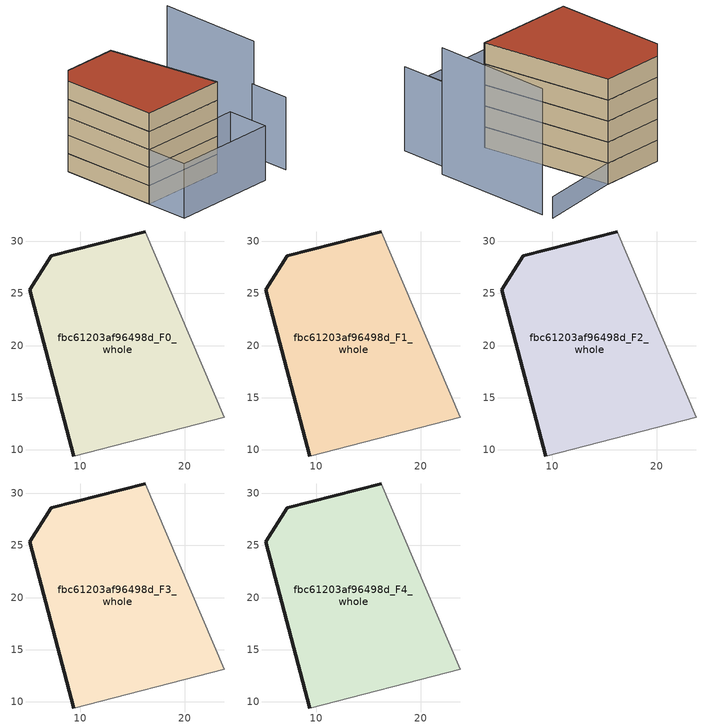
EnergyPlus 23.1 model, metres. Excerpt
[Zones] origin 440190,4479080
fbc61203af96498d_F0_whole
 floor ground (EU_floor_Construction): 23.78,13.13 16.2,30.88 7.23,28.58 5.17,25.36 9.36,9.42 z0
 wall outside (EU_wall_Construction): 9.36,9.42 5.17,25.36 7.23,28.58 16.2,30.88 z0:3
 wall adiabatic (EU_wall_Construction): 16.2,30.88 23.78,13.13 9.36,9.42 z0:3
fbc61203af96498d_F1_whole
 floor to fbc61203af96498d_F0_whole (EU_floor_Construction): 23.77,13.13 16.2,30.88 7.23,28.58 5.17,25.36 9.36,9.42 z3
 wall outside (EU_wall_Construction): 9.36,9.42 5.17,25.36 7.23,28.58 16.2,30.88 z3:6
 wall adiabatic (EU_wall_Construction): 16.2,30.88 23.78,13.13 9.36,9.42 z3:6
fbc61203af96498d_F2_whole
 floor to fbc61203af96498d_F1_whole (EU_floor_Construction): 23.77,13.13 16.2,30.88 7.23,28.58 5.17,25.36 9.36,9.42 z6
 wall outside (EU_wall_Construction): 9.36,9.42 5.17,25.36 7.23,28.58 16.2,30.88 z6:9
 wall adiabatic (EU_wall_Construction): 16.2,30.88 23.78,13.13 9.36,9.42 z6:9
fbc61203af96498d_F3_whole
 floor to fbc61203af96498d_F2_whole (EU_floor_Construction): 23.77,13.13 16.2,30.88 7.23,28.58 5.17,25.36 9.36,9.42 z9
 wall outside (EU_wall_Construction): 9.36,9.42 5.17,25.36 7.23,28.58 16.2,30.88 z9:12
 wall adiabatic (EU_wall_Construction): 16.2,30.88 23.78,13.13 9.36,9.42 z9:12
fbc61203af96498d_F4_whole
 floor to fbc61203af96498d_F3_whole (EU_floor_Construction): 23.77,13.13 16.2,30.88 7.23,28.58 5.17,25.36 9.36,9.42 z12
 wall outside (EU_wall_Construction): 9.36,9.42 5.17,25.36 7.23,28.58 16.2,30.88 z12:15
 wall adiabatic (EU_wall_Construction): 16.2,30.88 23.78,13.13 9.36,9.42 z12:15
 roof outside (EU_roof_Construction): 16.2,30.88 23.78,13.13 9.36,9.42 5.17,25.36 7.23,28.58 z15
shading: 11.17,2.54 9.35,9.41 / 9.35,9.41 26.6,13.96 / 26.6,13.96 28.41,7.09 / 28.41,7.09 11.17,2.54 z0:9; 32.91,8.45 31.19,15.07 z0:12; 23.64,12.65 16.2,30.87 / 16.2,30.87 27.63,35.53 z0:3; 32.58,16.84 28.26,33.98 z0:18
[Building]
EU S2 Campaign: North Axis=0; Terrain=City; Solar Distribution=FullExterior
[Site:Location]
Madrid: Latitude=40.5; Longitude=-3.5; Time Zone=1; Elevation=609
[SizingPeriod:WeatherFileDays]
AnnualSizingPeriod: Begin Month=1; Begin Day of Month=1; End Month=12; End Day of Month=31; Day of Week for Start Day=Monday; Use Weather File Daylight Saving Period=No; Use Weather File Rain and Snow Indicators=No
[MATERIAL]
EU_InternalMass_Material: Roughness=MediumRough; Thickness=0.1; Conductivity=1; Density=1800; Specific Heat=900; Thermal Absorptance=0.9; Solar Absorptance=0.7; Visible Absorptance=0.7
[MATERIAL:NOMASS] Roughness=MediumRough; Thermal Absorptance=0.9; Solar Absorptance=0.7; Visible Absorptance=0.7
Name | Thermal Resistance
EU_wall_NoMass | 1.60022
EU_roof_NoMass | 1.57597
EU_floor_NoMass | 0.470652
[CONSTRUCTION]
EU_wall_Construction: EU_wall_NoMass
EU_roof_Construction: EU_roof_NoMass
EU_floor_Construction: EU_floor_NoMass
EU_InternalMass_Construction: EU_InternalMass_Material
[ZONE] Type=1; Multiplier=1; Ceiling Height=autocalculate; Volume=760.624; Floor Area=autocalculate; Part of Total Floor Area=Yes
fbc61203af96498d_F0_whole; fbc61203af96498d_F1_whole; fbc61203af96498d_F2_whole; fbc61203af96498d_F3_whole; fbc61203af96498d_F4_whole
[INTERNALMASS] Construction=EU_InternalMass_Construction; Surface Area=253.541
Name | Zone or ZoneList
fbc61203af96498d_F0_whole_EU_InternalMass | fbc61203af96498d_F0_whole
fbc61203af96498d_F1_whole_EU_InternalMass | fbc61203af96498d_F1_whole
fbc61203af96498d_F2_whole_EU_InternalMass | fbc61203af96498d_F2_whole
fbc61203af96498d_F3_whole_EU_InternalMass | fbc61203af96498d_F3_whole
fbc61203af96498d_F4_whole_EU_InternalMass | fbc61203af96498d_F4_whole
[OTHEREQUIPMENT] Fuel Type=Electricity; Design Level Calculation Method=Watts/Area; Power per Zone Floor Area=1; Fraction Latent=0; Fraction Radiant=0; Fraction Lost=0; Carbon Dioxide Generation Rate=0; EndUse Subcategory=EU_Step8_InternalGains
Name | Zone or ZoneList or Space or SpaceList | Schedule
EU_Step8_InternalGain_fbc61203af96498d_F0_whole_f000 | fbc61203af96498d_F0_whole | EU_Step8_GainSchedule_fbc61203af96498d_F0_whole_f000
EU_Step8_InternalGain_fbc61203af96498d_F1_whole_f000 | fbc61203af96498d_F1_whole | EU_Step8_GainSchedule_fbc61203af96498d_F1_whole_f000
EU_Step8_InternalGain_fbc61203af96498d_F2_whole_f000 | fbc61203af96498d_F2_whole | EU_Step8_GainSchedule_fbc61203af96498d_F2_whole_f000
EU_Step8_InternalGain_fbc61203af96498d_F3_whole_f000 | fbc61203af96498d_F3_whole | EU_Step8_GainSchedule_fbc61203af96498d_F3_whole_f000
EU_Step8_InternalGain_fbc61203af96498d_F4_whole_f000 | fbc61203af96498d_F4_whole | EU_Step8_GainSchedule_fbc61203af96498d_F4_whole_f000
[ZONEVENTILATION:DESIGNFLOWRATE] Schedule=EU_AlwaysOn; Design Flow Rate Calculation Method=AirChanges/Hour; Air Changes per Hour=0.480704; Ventilation Type=Natural; Fan Pressure Rise=0; Fan Total Efficiency=1; Constant Term Coefficient=1; Temperature Term Coefficient=0; Velocity Term Coefficient=0; Velocity Squared Term Coefficient=0; Minimum Indoor Temperature=-100; Maximum Indoor Temperature=100; Delta Temperature=-100; Minimum Outdoor Temperature=-100; Maximum Outdoor Temperature=100; Maximum Wind Speed=40
Name | Zone or ZoneList or Space or SpaceList
EU_ConstantAir_fbc61203af96498d_F0_whole | fbc61203af96498d_F0_whole
EU_ConstantAir_fbc61203af96498d_F1_whole | fbc61203af96498d_F1_whole
EU_ConstantAir_fbc61203af96498d_F2_whole | fbc61203af96498d_F2_whole
EU_ConstantAir_fbc61203af96498d_F3_whole | fbc61203af96498d_F3_whole
EU_ConstantAir_fbc61203af96498d_F4_whole | fbc61203af96498d_F4_whole
[HVACTEMPLATE:THERMOSTAT] Constant Heating Setpoint=20; Constant Cooling Setpoint=50
EU_HeatOnly_fbc61203af96498d_F0_whole; EU_HeatOnly_fbc61203af96498d_F1_whole; EU_HeatOnly_fbc61203af96498d_F2_whole; EU_HeatOnly_fbc61203af96498d_F3_whole; EU_HeatOnly_fbc61203af96498d_F4_whole
[HVACTEMPLATE:ZONE:IDEALLOADSAIRSYSTEM] System Availability Schedule=EU_AlwaysOn; Maximum Heating Supply Air Temperature=50; Minimum Cooling Supply Air Temperature=13; Maximum Heating Supply Air Humidity Ratio=0.0156; Minimum Cooling Supply Air Humidity Ratio=0.0077; Heating Limit=NoLimit; Cooling Limit=NoLimit; Heating Availability Schedule=EU_AlwaysOn; Cooling Availability Schedule=EU_CoolingOff; Dehumidification Control Type=ConstantSensibleHeatRatio; Cooling Sensible Heat Ratio=0.7; Dehumidification Setpoint=60; Humidification Control Type=None; Humidification Setpoint=30; Outdoor Air Method=None; Outdoor Air Flow Rate per Person=0.00944; Outdoor Air Flow Rate per Zone Floor Area=0; Outdoor Air Flow Rate per Zone=0; Demand Controlled Ventilation Type=None; Outdoor Air Economizer Type=NoEconomizer; Heat Recovery Type=None; Sensible Heat Recovery Effectiveness=0.7; Latent Heat Recovery Effectiveness=0.65
Name | Template Thermostat
fbc61203af96498d_F0_whole | EU_HeatOnly_fbc61203af96498d_F0_whole
fbc61203af96498d_F1_whole | EU_HeatOnly_fbc61203af96498d_F1_whole
fbc61203af96498d_F2_whole | EU_HeatOnly_fbc61203af96498d_F2_whole
fbc61203af96498d_F3_whole | EU_HeatOnly_fbc61203af96498d_F3_whole
fbc61203af96498d_F4_whole | EU_HeatOnly_fbc61203af96498d_F4_whole
[SIZING:ZONE] Zone Cooling Design Supply Air Temperature Input Method=SupplyAirTemperature; Zone Cooling Design Supply Air Temperature=13; Zone Heating Design Supply Air Temperature Input Method=SupplyAirTemperature; Zone Heating Design Supply Air Temperature=50; Zone Cooling Design Supply Air Humidity Ratio=0.008; Zone Heating Design Supply Air Humidity Ratio=0.008; Cooling Design Air Flow Method=DesignDay; Cooling Design Air Flow Rate=0; Cooling Minimum Air Flow per Zone Floor Area=0.000762; Cooling Minimum Air Flow=0; Cooling Minimum Air Flow Fraction=0.2; Heating Design Air Flow Method=DesignDay; Heating Design Air Flow Rate=0; Heating Maximum Air Flow per Zone Floor Area=0.002032; Heating Maximum Air Flow=0.141576; Heating Maximum Air Flow Fraction=0.3; Account for Dedicated Outdoor Air System=No; Dedicated Outdoor Air System Control Strategy=NeutralSupplyAir; Dedicated Outdoor Air Low Setpoint Temperature for Design=autosize; Dedicated Outdoor Air High Setpoint Temperature for Design=autosize; Zone Load Sizing Method=Sensible Load Only No Latent Load; Zone Latent Cooling Design Supply Air Humidity Ratio Input Method=HumidityRatioDifference; Zone Cooling Design Supply Air Humidity Ratio Difference=0.005; Zone Latent Heating Design Supply Air Humidity Ratio Input Method=HumidityRatioDifference; Zone Humidification Design Supply Air Humidity Ratio Difference=0.005
fbc61203af96498d_F0_whole; fbc61203af96498d_F1_whole; fbc61203af96498d_F2_whole; fbc61203af96498d_F3_whole; fbc61203af96498d_F4_whole
[SCHEDULE:CONSTANT]
Name | Hourly Value
EU_AlwaysOn | 1
EU_CoolingOff | 0
[SCHEDULE:FILE] Column Number=1; Rows to Skip at Top=0; Number of Hours of Data=8760; Column Separator=Comma; Interpolate to Timestep=No; Minutes per Item=60; Adjust Schedule for Daylight Savings=Yes
Name | File
EU_Step8_GainSchedule_fbc61203af96498d_F0_whole_f000 | ../../schedules/fbc61203af96498d/fbc61203af96498d_F0_whole_f000_gain.csv
EU_Step8_GainSchedule_fbc61203af96498d_F1_whole_f000 | ../../schedules/fbc61203af96498d/fbc61203af96498d_F1_whole_f000_gain.csv
EU_Step8_GainSchedule_fbc61203af96498d_F2_whole_f000 | ../../schedules/fbc61203af96498d/fbc61203af96498d_F2_whole_f000_gain.csv
EU_Step8_GainSchedule_fbc61203af96498d_F3_whole_f000 | ../../schedules/fbc61203af96498d/fbc61203af96498d_F3_whole_f000_gain.csv
EU_Step8_GainSchedule_fbc61203af96498d_F4_whole_f000 | ../../schedules/fbc61203af96498d/fbc61203af96498d_F4_whole_f000_gain.csv
